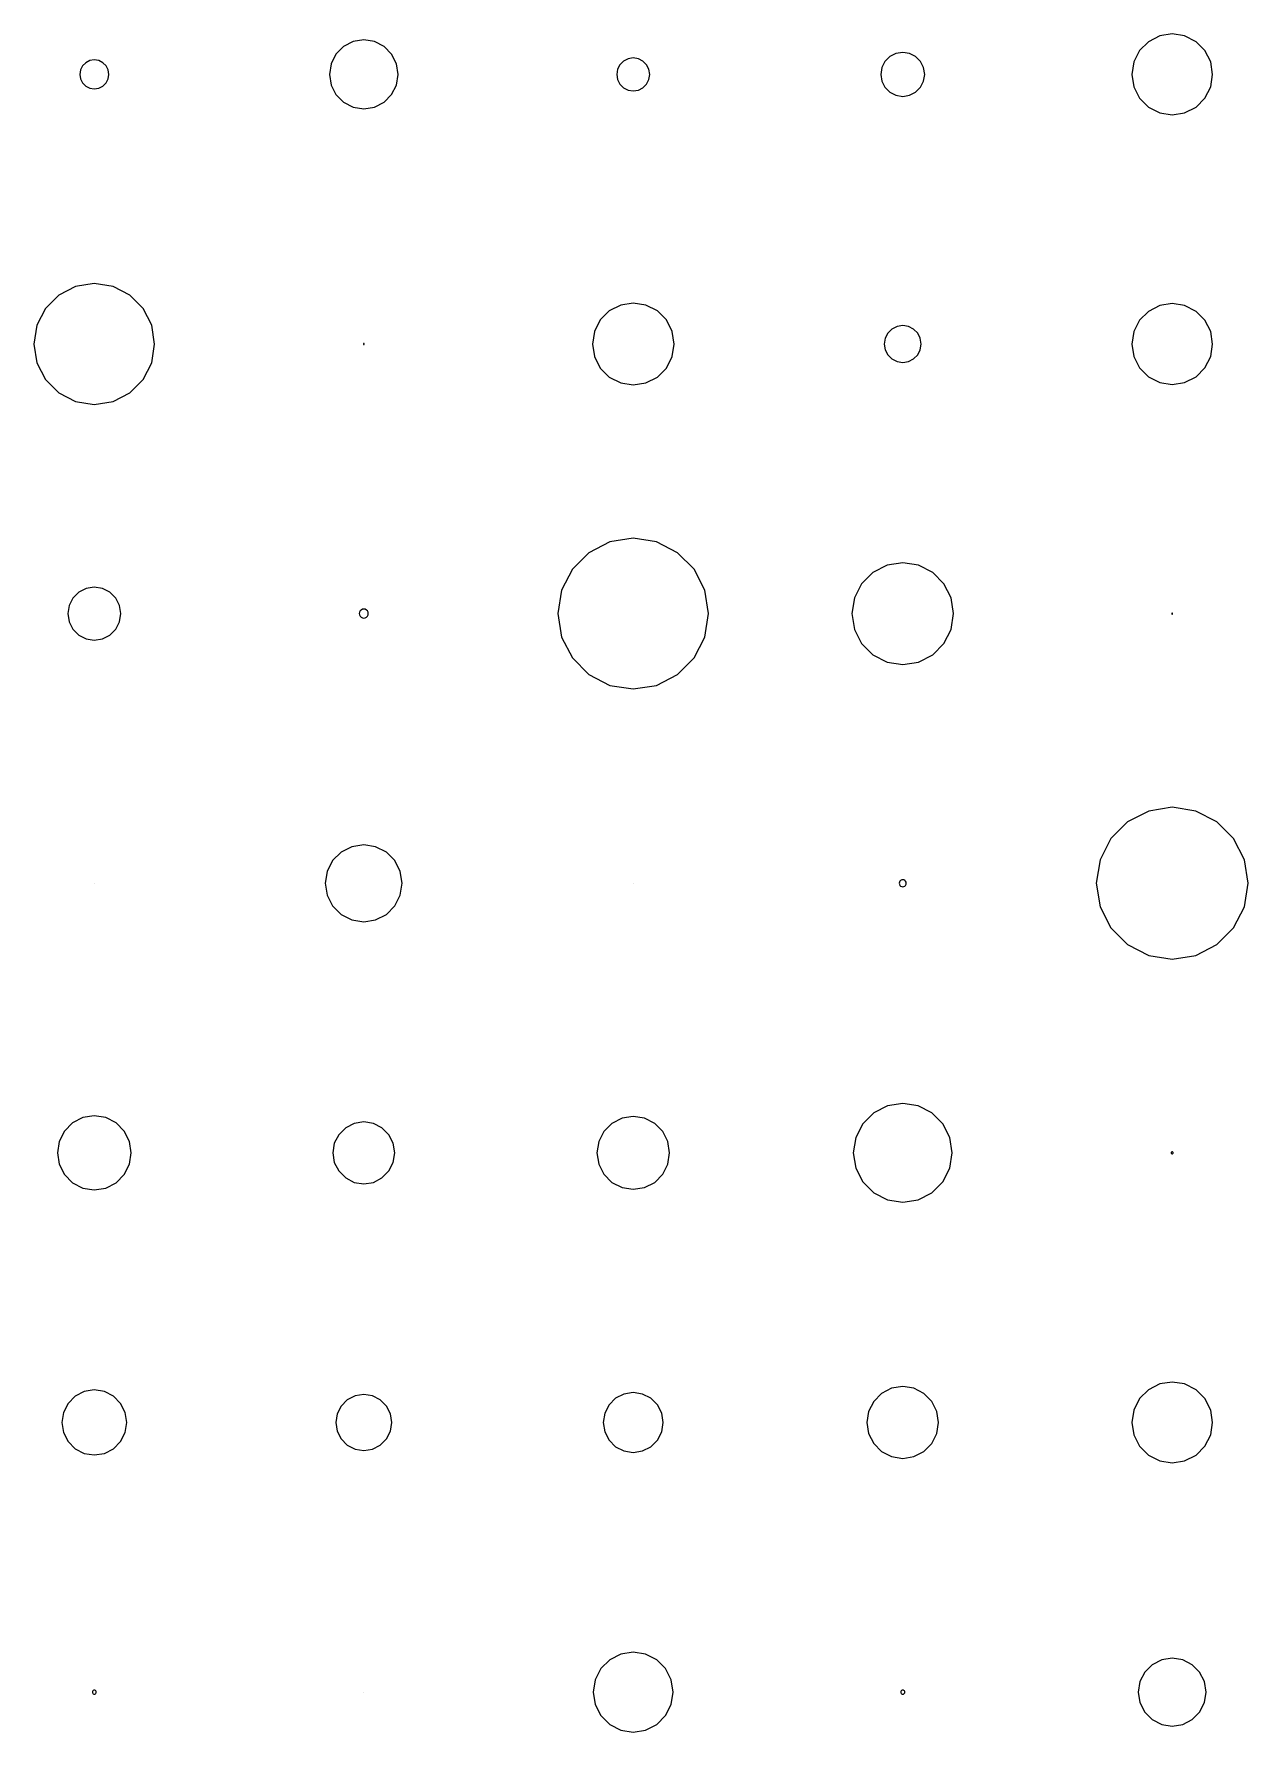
# Model space of a CAD drawing. Header units: metres. Extents: x -318 to 327, y -235 to 244.
# Drawn here: x 243 to 324.1, y -233.7 to -120.3 of the extents above; entities that cross this region are included whole.
import ezdxf

# ---------------------------------------------------------------- set-up
doc = ezdxf.new("R2010")
doc.units = ezdxf.units.M

msp = doc.modelspace()

# ---------------------------------------------------------------- linework, layer by layer
for p, q in [((263.65, -121.14, -415.69), (263.14, -121.65, -415.69)), ((264.29, -120.81, -415.69), (263.65, -121.14, -415.69)), ((265, -120.7, -415.69), (264.29, -120.81, -415.69)), ((265.71, -120.81, -415.69), (265, -120.7, -415.69)), ((266.35, -121.14, -415.69), (265.71, -120.81, -415.69)), ((266.86, -121.65, -415.69), (266.35, -121.14, -415.69)), ((317.41, -120.82, -415.69), (316.82, -121.41, -415.69)), ((318.17, -120.43, -415.69), (317.41, -120.82, -415.69)), ((319, -120.3, -415.69), (318.17, -120.43, -415.69)), ((319.83, -120.43, -415.69), (319, -120.3, -415.69)), ((320.59, -120.82, -415.69), (319.83, -120.43, -415.69)), ((321.18, -121.41, -415.69), (320.59, -120.82, -415.69)), ((246.22, -122.43, -415.69), (246.08, -122.7, -415.69)), ((246.43, -122.22, -415.69), (246.22, -122.43, -415.69)), ((246.7, -122.08, -415.69), (246.43, -122.22, -415.69)), ((247, -122.03, -415.69), (246.7, -122.08, -415.69)), ((247.3, -122.08, -415.69), (247, -122.03, -415.69)), ((247.57, -122.22, -415.69), (247.3, -122.08, -415.69)), ((247.78, -122.43, -415.69), (247.57, -122.22, -415.69)), ((247.92, -122.7, -415.69), (247.78, -122.43, -415.69)), ((262.81, -122.29, -415.69), (262.7, -123, -415.69)), ((263.14, -121.65, -415.69), (262.81, -122.29, -415.69)), ((267.19, -122.29, -415.69), (266.86, -121.65, -415.69)), ((267.3, -123, -415.69), (267.19, -122.29, -415.69)), ((282.11, -122.35, -415.69), (281.95, -122.66, -415.69)), ((282.35, -122.11, -415.69), (282.11, -122.35, -415.69)), ((282.66, -121.95, -415.69), (282.35, -122.11, -415.69)), ((283, -121.9, -415.69), (282.66, -121.95, -415.69)), ((283.34, -121.95, -415.69), (283, -121.9, -415.69)), ((283.65, -122.11, -415.69), (283.34, -121.95, -415.69)), ((283.89, -122.35, -415.69), (283.65, -122.11, -415.69)), ((284.05, -122.66, -415.69), (283.89, -122.35, -415.69)), ((299.81, -122.14, -415.69), (299.61, -122.55, -415.69)), ((300.14, -121.81, -415.69), (299.81, -122.14, -415.69)), ((300.55, -121.61, -415.69), (300.14, -121.81, -415.69)), ((301, -121.53, -415.69), (300.55, -121.61, -415.69)), ((301.45, -121.61, -415.69), (301, -121.53, -415.69)), ((301.86, -121.81, -415.69), (301.45, -121.61, -415.69)), ((302.19, -122.14, -415.69), (301.86, -121.81, -415.69)), ((302.39, -122.55, -415.69), (302.19, -122.14, -415.69)), ((316.43, -122.17, -415.69), (316.3, -123, -415.69)), ((316.82, -121.41, -415.69), (316.43, -122.17, -415.69)), ((321.57, -122.17, -415.69), (321.18, -121.41, -415.69)), ((321.7, -123, -415.69), (321.57, -122.17, -415.69)), ((246.08, -122.7, -415.69), (246.03, -123, -415.69)), ((246.03, -123, -415.69), (246.08, -123.3, -415.69)), ((246.08, -123.3, -415.69), (246.22, -123.57, -415.69)), ((246.22, -123.57, -415.69), (246.43, -123.78, -415.69)), ((247.57, -123.78, -415.69), (247.78, -123.57, -415.69)), ((247.78, -123.57, -415.69), (247.92, -123.3, -415.69)), ((247.97, -123, -415.69), (247.92, -122.7, -415.69)), ((247.92, -123.3, -415.69), (247.97, -123, -415.69)), ((262.7, -123, -415.69), (262.81, -123.71, -415.69)), ((267.19, -123.71, -415.69), (267.3, -123, -415.69)), ((281.95, -122.66, -415.69), (281.9, -123, -415.69)), ((281.9, -123, -415.69), (281.95, -123.34, -415.69)), ((281.95, -123.34, -415.69), (282.11, -123.65, -415.69)), ((283.89, -123.65, -415.69), (284.05, -123.34, -415.69)), ((284.1, -123, -415.69), (284.05, -122.66, -415.69)), ((284.05, -123.34, -415.69), (284.1, -123, -415.69)), ((299.61, -122.55, -415.69), (299.53, -123, -415.69)), ((299.53, -123, -415.69), (299.61, -123.45, -415.69)), ((299.61, -123.45, -415.69), (299.81, -123.86, -415.69)), ((302.19, -123.86, -415.69), (302.39, -123.45, -415.69)), ((302.47, -123, -415.69), (302.39, -122.55, -415.69)), ((302.39, -123.45, -415.69), (302.47, -123, -415.69)), ((316.3, -123, -415.69), (316.43, -123.83, -415.69)), ((321.57, -123.83, -415.69), (321.7, -123, -415.69)), ((246.43, -123.78, -415.69), (246.7, -123.92, -415.69)), ((246.7, -123.92, -415.69), (247, -123.97, -415.69)), ((247, -123.97, -415.69), (247.3, -123.92, -415.69)), ((247.3, -123.92, -415.69), (247.57, -123.78, -415.69)), ((262.81, -123.71, -415.69), (263.14, -124.35, -415.69)), ((263.14, -124.35, -415.69), (263.65, -124.86, -415.69)), ((266.35, -124.86, -415.69), (266.86, -124.35, -415.69)), ((266.86, -124.35, -415.69), (267.19, -123.71, -415.69)), ((282.11, -123.65, -415.69), (282.35, -123.89, -415.69)), ((282.35, -123.89, -415.69), (282.66, -124.05, -415.69)), ((282.66, -124.05, -415.69), (283, -124.1, -415.69)), ((283, -124.1, -415.69), (283.34, -124.05, -415.69)), ((283.34, -124.05, -415.69), (283.65, -123.89, -415.69)), ((283.65, -123.89, -415.69), (283.89, -123.65, -415.69)), ((299.81, -123.86, -415.69), (300.14, -124.19, -415.69)), ((300.14, -124.19, -415.69), (300.55, -124.39, -415.69)), ((300.55, -124.39, -415.69), (301, -124.47, -415.69)), ((301, -124.47, -415.69), (301.45, -124.39, -415.69)), ((301.45, -124.39, -415.69), (301.86, -124.19, -415.69)), ((301.86, -124.19, -415.69), (302.19, -123.86, -415.69)), ((316.43, -123.83, -415.69), (316.82, -124.59, -415.69)), ((316.82, -124.59, -415.69), (317.41, -125.18, -415.69)), ((320.59, -125.18, -415.69), (321.18, -124.59, -415.69)), ((321.18, -124.59, -415.69), (321.57, -123.83, -415.69)), ((263.65, -124.86, -415.69), (264.29, -125.19, -415.69)), ((264.29, -125.19, -415.69), (265, -125.3, -415.69)), ((265, -125.3, -415.69), (265.71, -125.19, -415.69)), ((265.71, -125.19, -415.69), (266.35, -124.86, -415.69)), ((317.41, -125.18, -415.69), (318.17, -125.57, -415.69)), ((318.17, -125.57, -415.69), (319, -125.7, -415.69)), ((319, -125.7, -415.69), (319.83, -125.57, -415.69)), ((319.83, -125.57, -415.69), (320.59, -125.18, -415.69)), ((245.75, -137.16, -415.69), (244.63, -137.74, -415.69)), ((247, -136.97, -415.69), (245.75, -137.16, -415.69)), ((248.25, -137.16, -415.69), (247, -136.97, -415.69)), ((249.37, -137.74, -415.69), (248.25, -137.16, -415.69)), ((244.63, -137.74, -415.69), (243.74, -138.63, -415.69)), ((250.26, -138.63, -415.69), (249.37, -137.74, -415.69)), ((283, -138.27, -415.69), (282.16, -138.4, -415.69)), ((283.84, -138.4, -415.69), (283, -138.27, -415.69)), ((319, -138.3, -415.69), (318.17, -138.43, -415.69)), ((319.83, -138.43, -415.69), (319, -138.3, -415.69)), ((243.74, -138.63, -415.69), (243.16, -139.75, -415.69)), ((250.84, -139.75, -415.69), (250.26, -138.63, -415.69)), ((280.79, -139.39, -415.69), (280.4, -140.16, -415.69)), ((281.39, -138.79, -415.69), (280.79, -139.39, -415.69)), ((282.16, -138.4, -415.69), (281.39, -138.79, -415.69)), ((284.61, -138.79, -415.69), (283.84, -138.4, -415.69)), ((285.21, -139.39, -415.69), (284.61, -138.79, -415.69)), ((285.6, -140.16, -415.69), (285.21, -139.39, -415.69)), ((316.82, -139.41, -415.69), (316.43, -140.17, -415.69)), ((317.41, -138.82, -415.69), (316.82, -139.41, -415.69)), ((318.17, -138.43, -415.69), (317.41, -138.82, -415.69)), ((320.59, -138.82, -415.69), (319.83, -138.43, -415.69)), ((321.18, -139.41, -415.69), (320.59, -138.82, -415.69)), ((321.57, -140.17, -415.69), (321.18, -139.41, -415.69)), ((243.16, -139.75, -415.69), (242.97, -141, -415.69)), ((251.03, -141, -415.69), (250.84, -139.75, -415.69)), ((280.4, -140.16, -415.69), (280.27, -141, -415.69)), ((285.73, -141, -415.69), (285.6, -140.16, -415.69)), ((300, -140.28, -415.69), (299.83, -140.62, -415.69)), ((300.28, -140, -415.69), (300, -140.28, -415.69)), ((300.62, -139.83, -415.69), (300.28, -140, -415.69)), ((301, -139.77, -415.69), (300.62, -139.83, -415.69)), ((301.38, -139.83, -415.69), (301, -139.77, -415.69)), ((301.72, -140, -415.69), (301.38, -139.83, -415.69)), ((302, -140.28, -415.69), (301.72, -140, -415.69)), ((302.17, -140.62, -415.69), (302, -140.28, -415.69)), ((316.43, -140.17, -415.69), (316.3, -141, -415.69)), ((321.7, -141, -415.69), (321.57, -140.17, -415.69)), ((242.97, -141, -415.69), (243.16, -142.25, -415.69)), ((250.84, -142.25, -415.69), (251.03, -141, -415.69)), ((264.98, -140.97, -415.69), (264.97, -140.98, -415.69)), ((264.97, -140.98, -415.69), (264.97, -140.99, -415.69)), ((264.97, -140.99, -415.69), (264.97, -141, -415.69)), ((264.97, -141, -415.69), (264.97, -141.01, -415.69)), ((264.97, -141.01, -415.69), (264.97, -141.02, -415.69)), ((264.97, -141.02, -415.69), (264.98, -141.03, -415.69)), ((264.99, -140.97, -415.69), (264.98, -140.97, -415.69)), ((264.98, -141.03, -415.69), (264.99, -141.03, -415.69)), ((265, -140.97, -415.69), (264.99, -140.97, -415.69)), ((264.99, -141.03, -415.69), (265, -141.03, -415.69)), ((265.01, -140.97, -415.69), (265, -140.97, -415.69)), ((265, -141.03, -415.69), (265.01, -141.03, -415.69)), ((265.02, -140.97, -415.69), (265.01, -140.97, -415.69)), ((265.01, -141.03, -415.69), (265.02, -141.03, -415.69)), ((265.03, -140.98, -415.69), (265.02, -140.97, -415.69)), ((265.02, -141.03, -415.69), (265.03, -141.02, -415.69)), ((265.03, -140.99, -415.69), (265.03, -140.98, -415.69)), ((265.03, -141, -415.69), (265.03, -140.99, -415.69)), ((265.03, -141.01, -415.69), (265.03, -141, -415.69)), ((265.03, -141.02, -415.69), (265.03, -141.01, -415.69)), ((280.27, -141, -415.69), (280.4, -141.84, -415.69)), ((285.6, -141.84, -415.69), (285.73, -141, -415.69)), ((299.83, -140.62, -415.69), (299.77, -141, -415.69)), ((299.77, -141, -415.69), (299.83, -141.38, -415.69)), ((299.83, -141.38, -415.69), (300, -141.72, -415.69)), ((302, -141.72, -415.69), (302.17, -141.38, -415.69)), ((302.23, -141, -415.69), (302.17, -140.62, -415.69)), ((302.17, -141.38, -415.69), (302.23, -141, -415.69)), ((316.3, -141, -415.69), (316.43, -141.83, -415.69)), ((321.57, -141.83, -415.69), (321.7, -141, -415.69)), ((243.16, -142.25, -415.69), (243.74, -143.37, -415.69)), ((250.26, -143.37, -415.69), (250.84, -142.25, -415.69)), ((280.4, -141.84, -415.69), (280.79, -142.61, -415.69)), ((280.79, -142.61, -415.69), (281.39, -143.21, -415.69)), ((284.61, -143.21, -415.69), (285.21, -142.61, -415.69)), ((285.21, -142.61, -415.69), (285.6, -141.84, -415.69)), ((300, -141.72, -415.69), (300.28, -142, -415.69)), ((300.28, -142, -415.69), (300.62, -142.17, -415.69)), ((300.62, -142.17, -415.69), (301, -142.23, -415.69)), ((301, -142.23, -415.69), (301.38, -142.17, -415.69)), ((301.38, -142.17, -415.69), (301.72, -142, -415.69)), ((301.72, -142, -415.69), (302, -141.72, -415.69)), ((316.43, -141.83, -415.69), (316.82, -142.59, -415.69)), ((316.82, -142.59, -415.69), (317.41, -143.18, -415.69)), ((320.59, -143.18, -415.69), (321.18, -142.59, -415.69)), ((321.18, -142.59, -415.69), (321.57, -141.83, -415.69)), ((243.74, -143.37, -415.69), (244.63, -144.26, -415.69)), ((249.37, -144.26, -415.69), (250.26, -143.37, -415.69)), ((281.39, -143.21, -415.69), (282.16, -143.6, -415.69)), ((282.16, -143.6, -415.69), (283, -143.73, -415.69)), ((283, -143.73, -415.69), (283.84, -143.6, -415.69)), ((283.84, -143.6, -415.69), (284.61, -143.21, -415.69)), ((317.41, -143.18, -415.69), (318.17, -143.57, -415.69)), ((318.17, -143.57, -415.69), (319, -143.7, -415.69)), ((319, -143.7, -415.69), (319.83, -143.57, -415.69)), ((319.83, -143.57, -415.69), (320.59, -143.18, -415.69)), ((244.63, -144.26, -415.69), (245.75, -144.84, -415.69)), ((245.75, -144.84, -415.69), (247, -145.03, -415.69)), ((247, -145.03, -415.69), (248.25, -144.84, -415.69)), ((248.25, -144.84, -415.69), (249.37, -144.26, -415.69)), ((283, -153.97, -415.69), (281.44, -154.21, -415.69)), ((284.56, -154.21, -415.69), (283, -153.97, -415.69)), ((280.04, -154.93, -415.69), (278.93, -156.04, -415.69)), ((281.44, -154.21, -415.69), (280.04, -154.93, -415.69)), ((285.96, -154.93, -415.69), (284.56, -154.21, -415.69)), ((287.07, -156.04, -415.69), (285.96, -154.93, -415.69)), ((278.93, -156.04, -415.69), (278.21, -157.44, -415.69)), ((287.79, -157.44, -415.69), (287.07, -156.04, -415.69)), ((299, -156.25, -415.69), (298.25, -157, -415.69)), ((299.95, -155.77, -415.69), (299, -156.25, -415.69)), ((301, -155.6, -415.69), (299.95, -155.77, -415.69)), ((302.05, -155.77, -415.69), (301, -155.6, -415.69)), ((303, -156.25, -415.69), (302.05, -155.77, -415.69)), ((303.75, -157, -415.69), (303, -156.25, -415.69)), ((245.96, -157.57, -415.69), (245.57, -157.96, -415.69)), ((246.45, -157.32, -415.69), (245.96, -157.57, -415.69)), ((247, -157.23, -415.69), (246.45, -157.32, -415.69)), ((247.55, -157.32, -415.69), (247, -157.23, -415.69)), ((248.04, -157.57, -415.69), (247.55, -157.32, -415.69)), ((248.43, -157.96, -415.69), (248.04, -157.57, -415.69)), ((278.21, -157.44, -415.69), (277.97, -159, -415.69)), ((288.03, -159, -415.69), (287.79, -157.44, -415.69)), ((298.25, -157, -415.69), (297.77, -157.95, -415.69)), ((304.23, -157.95, -415.69), (303.75, -157, -415.69)), ((245.32, -158.45, -415.69), (245.23, -159, -415.69)), ((245.57, -157.96, -415.69), (245.32, -158.45, -415.69)), ((248.68, -158.45, -415.69), (248.43, -157.96, -415.69)), ((248.77, -159, -415.69), (248.68, -158.45, -415.69)), ((265, -158.7, -415.69), (264.91, -158.71, -415.69)), ((265.09, -158.71, -415.69), (265, -158.7, -415.69)), ((297.77, -157.95, -415.69), (297.6, -159, -415.69)), ((304.4, -159, -415.69), (304.23, -157.95, -415.69)), ((245.23, -159, -415.69), (245.32, -159.55, -415.69)), ((245.32, -159.55, -415.69), (245.57, -160.04, -415.69)), ((248.43, -160.04, -415.69), (248.68, -159.55, -415.69)), ((248.68, -159.55, -415.69), (248.77, -159, -415.69)), ((264.71, -158.91, -415.69), (264.7, -159, -415.69)), ((264.7, -159, -415.69), (264.71, -159.09, -415.69)), ((264.76, -158.82, -415.69), (264.71, -158.91, -415.69)), ((264.71, -159.09, -415.69), (264.76, -159.18, -415.69)), ((264.82, -158.76, -415.69), (264.76, -158.82, -415.69)), ((264.76, -159.18, -415.69), (264.82, -159.24, -415.69)), ((264.91, -158.71, -415.69), (264.82, -158.76, -415.69)), ((264.82, -159.24, -415.69), (264.91, -159.29, -415.69)), ((264.91, -159.29, -415.69), (265, -159.3, -415.69)), ((265, -159.3, -415.69), (265.09, -159.29, -415.69)), ((265.18, -158.76, -415.69), (265.09, -158.71, -415.69)), ((265.09, -159.29, -415.69), (265.18, -159.24, -415.69)), ((265.24, -158.82, -415.69), (265.18, -158.76, -415.69)), ((265.18, -159.24, -415.69), (265.24, -159.18, -415.69)), ((265.29, -158.91, -415.69), (265.24, -158.82, -415.69)), ((265.24, -159.18, -415.69), (265.29, -159.09, -415.69)), ((265.3, -159, -415.69), (265.29, -158.91, -415.69)), ((265.29, -159.09, -415.69), (265.3, -159, -415.69)), ((277.97, -159, -415.69), (278.21, -160.56, -415.69)), ((287.79, -160.56, -415.69), (288.03, -159, -415.69)), ((297.6, -159, -415.69), (297.77, -160.05, -415.69)), ((304.23, -160.05, -415.69), (304.4, -159, -415.69)), ((318.98, -158.97, -415.69), (318.97, -158.98, -415.69)), ((318.97, -158.98, -415.69), (318.97, -158.99, -415.69)), ((318.97, -158.99, -415.69), (318.97, -159, -415.69)), ((318.97, -159, -415.69), (318.97, -159.01, -415.69)), ((318.97, -159.01, -415.69), (318.97, -159.02, -415.69)), ((318.97, -159.02, -415.69), (318.98, -159.03, -415.69)), ((318.99, -158.97, -415.69), (318.98, -158.97, -415.69)), ((318.98, -159.03, -415.69), (318.99, -159.03, -415.69)), ((319, -158.97, -415.69), (318.99, -158.97, -415.69)), ((318.99, -159.03, -415.69), (319, -159.03, -415.69)), ((319.01, -158.97, -415.69), (319, -158.97, -415.69)), ((319, -159.03, -415.69), (319.01, -159.03, -415.69)), ((319.02, -158.97, -415.69), (319.01, -158.97, -415.69)), ((319.01, -159.03, -415.69), (319.02, -159.03, -415.69)), ((319.03, -158.98, -415.69), (319.02, -158.97, -415.69)), ((319.02, -159.03, -415.69), (319.03, -159.02, -415.69)), ((319.03, -158.99, -415.69), (319.03, -158.98, -415.69)), ((319.03, -159, -415.69), (319.03, -158.99, -415.69)), ((319.03, -159.01, -415.69), (319.03, -159, -415.69)), ((319.03, -159.02, -415.69), (319.03, -159.01, -415.69)), ((245.57, -160.04, -415.69), (245.96, -160.43, -415.69)), ((245.96, -160.43, -415.69), (246.45, -160.68, -415.69)), ((246.45, -160.68, -415.69), (247, -160.77, -415.69)), ((247, -160.77, -415.69), (247.55, -160.68, -415.69)), ((247.55, -160.68, -415.69), (248.04, -160.43, -415.69)), ((248.04, -160.43, -415.69), (248.43, -160.04, -415.69)), ((278.21, -160.56, -415.69), (278.93, -161.96, -415.69)), ((287.07, -161.96, -415.69), (287.79, -160.56, -415.69)), ((297.77, -160.05, -415.69), (298.25, -161, -415.69)), ((303.75, -161, -415.69), (304.23, -160.05, -415.69)), ((278.93, -161.96, -415.69), (280.04, -163.07, -415.69)), ((285.96, -163.07, -415.69), (287.07, -161.96, -415.69)), ((298.25, -161, -415.69), (299, -161.75, -415.69)), ((299, -161.75, -415.69), (299.95, -162.23, -415.69)), ((302.05, -162.23, -415.69), (303, -161.75, -415.69)), ((303, -161.75, -415.69), (303.75, -161, -415.69)), ((280.04, -163.07, -415.69), (281.44, -163.79, -415.69)), ((284.56, -163.79, -415.69), (285.96, -163.07, -415.69)), ((299.95, -162.23, -415.69), (301, -162.4, -415.69)), ((301, -162.4, -415.69), (302.05, -162.23, -415.69)), ((281.44, -163.79, -415.69), (283, -164.03, -415.69)), ((283, -164.03, -415.69), (284.56, -163.79, -415.69)), ((317.43, -172.18, -415.69), (316.02, -172.9, -415.69)), ((319, -171.93, -415.69), (317.43, -172.18, -415.69)), ((320.57, -172.18, -415.69), (319, -171.93, -415.69)), ((321.98, -172.9, -415.69), (320.57, -172.18, -415.69)), ((316.02, -172.9, -415.69), (314.9, -174.02, -415.69)), ((323.1, -174.02, -415.69), (321.98, -172.9, -415.69)), ((264.21, -174.56, -415.69), (263.49, -174.92, -415.69)), ((265, -174.43, -415.69), (264.21, -174.56, -415.69)), ((265.79, -174.56, -415.69), (265, -174.43, -415.69)), ((266.51, -174.92, -415.69), (265.79, -174.56, -415.69)), ((314.9, -174.02, -415.69), (314.18, -175.43, -415.69)), ((323.82, -175.43, -415.69), (323.1, -174.02, -415.69)), ((262.92, -175.49, -415.69), (262.56, -176.21, -415.69)), ((263.49, -174.92, -415.69), (262.92, -175.49, -415.69)), ((267.08, -175.49, -415.69), (266.51, -174.92, -415.69)), ((267.44, -176.21, -415.69), (267.08, -175.49, -415.69)), ((314.18, -175.43, -415.69), (313.93, -177, -415.69)), ((324.07, -177, -415.69), (323.82, -175.43, -415.69)), ((262.56, -176.21, -415.69), (262.43, -177, -415.69)), ((267.57, -177, -415.69), (267.44, -176.21, -415.69)), ((300.86, -176.81, -415.69), (300.81, -176.86, -415.69)), ((300.93, -176.78, -415.69), (300.86, -176.81, -415.69)), ((301, -176.77, -415.69), (300.93, -176.78, -415.69)), ((301.07, -176.78, -415.69), (301, -176.77, -415.69)), ((301.14, -176.81, -415.69), (301.07, -176.78, -415.69)), ((301.19, -176.86, -415.69), (301.14, -176.81, -415.69)), ((247, -177, -415.69), (247, -177, -415.69)), ((247, -177, -415.69), (247, -177, -415.69)), ((247, -177, -415.69), (247, -177, -415.69)), ((247, -177, -415.69), (247, -177, -415.69)), ((247, -177, -415.69), (247, -177, -415.69)), ((247, -177, -415.69), (247, -177, -415.69)), ((247, -177, -415.69), (247, -177, -415.69)), ((247, -177, -415.69), (247, -177, -415.69)), ((247, -177, -415.69), (247, -177, -415.69)), ((247, -177, -415.69), (247, -177, -415.69)), ((247, -177, -415.69), (247, -177, -415.69)), ((247, -177, -415.69), (247, -177, -415.69)), ((247, -177, -415.69), (247, -177, -415.69)), ((247, -177, -415.69), (247, -177, -415.69)), ((247, -177, -415.69), (247, -177, -415.69)), ((247, -177, -415.69), (247, -177, -415.69)), ((247, -177, -415.69), (247, -177, -415.69)), ((247, -177, -415.69), (247, -177, -415.69)), ((247, -177, -415.69), (247, -177, -415.69)), ((247, -177, -415.69), (247, -177, -415.69)), ((262.43, -177, -415.69), (262.56, -177.79, -415.69)), ((262.56, -177.79, -415.69), (262.92, -178.51, -415.69)), ((267.08, -178.51, -415.69), (267.44, -177.79, -415.69)), ((267.44, -177.79, -415.69), (267.57, -177, -415.69)), ((283, -177, -415.69), (283, -177, -415.69)), ((283, -177, -415.69), (283, -177, -415.69)), ((283, -177, -415.69), (283, -177, -415.69)), ((283, -177, -415.69), (283, -177, -415.69)), ((283, -177, -415.69), (283, -177, -415.69)), ((283, -177, -415.69), (283, -177, -415.69)), ((283, -177, -415.69), (283, -177, -415.69)), ((283, -177, -415.69), (283, -177, -415.69)), ((283, -177, -415.69), (283, -177, -415.69)), ((283, -177, -415.69), (283, -177, -415.69)), ((283, -177, -415.69), (283, -177, -415.69)), ((283, -177, -415.69), (283, -177, -415.69)), ((283, -177, -415.69), (283, -177, -415.69)), ((283, -177, -415.69), (283, -177, -415.69)), ((283, -177, -415.69), (283, -177, -415.69)), ((283, -177, -415.69), (283, -177, -415.69)), ((283, -177, -415.69), (283, -177, -415.69)), ((283, -177, -415.69), (283, -177, -415.69)), ((283, -177, -415.69), (283, -177, -415.69)), ((283, -177, -415.69), (283, -177, -415.69)), ((300.78, -176.93, -415.69), (300.77, -177, -415.69)), ((300.77, -177, -415.69), (300.78, -177.07, -415.69)), ((300.81, -176.86, -415.69), (300.78, -176.93, -415.69)), ((300.78, -177.07, -415.69), (300.81, -177.14, -415.69)), ((300.81, -177.14, -415.69), (300.86, -177.19, -415.69)), ((300.86, -177.19, -415.69), (300.93, -177.22, -415.69)), ((300.93, -177.22, -415.69), (301, -177.23, -415.69)), ((301, -177.23, -415.69), (301.07, -177.22, -415.69)), ((301.07, -177.22, -415.69), (301.14, -177.19, -415.69)), ((301.14, -177.19, -415.69), (301.19, -177.14, -415.69)), ((301.22, -176.93, -415.69), (301.19, -176.86, -415.69)), ((301.19, -177.14, -415.69), (301.22, -177.07, -415.69)), ((301.23, -177, -415.69), (301.22, -176.93, -415.69)), ((301.22, -177.07, -415.69), (301.23, -177, -415.69)), ((313.93, -177, -415.69), (314.18, -178.57, -415.69)), ((323.82, -178.57, -415.69), (324.07, -177, -415.69)), ((262.92, -178.51, -415.69), (263.49, -179.08, -415.69)), ((263.49, -179.08, -415.69), (264.21, -179.44, -415.69)), ((265.79, -179.44, -415.69), (266.51, -179.08, -415.69)), ((266.51, -179.08, -415.69), (267.08, -178.51, -415.69)), ((314.18, -178.57, -415.69), (314.9, -179.98, -415.69)), ((323.1, -179.98, -415.69), (323.82, -178.57, -415.69)), ((264.21, -179.44, -415.69), (265, -179.57, -415.69)), ((265, -179.57, -415.69), (265.79, -179.44, -415.69)), ((314.9, -179.98, -415.69), (316.02, -181.1, -415.69)), ((321.98, -181.1, -415.69), (323.1, -179.98, -415.69)), ((316.02, -181.1, -415.69), (317.43, -181.82, -415.69)), ((320.57, -181.82, -415.69), (321.98, -181.1, -415.69)), ((317.43, -181.82, -415.69), (319, -182.07, -415.69)), ((319, -182.07, -415.69), (320.57, -181.82, -415.69)), ((246.24, -192.65, -415.69), (245.55, -193, -415.69)), ((247, -192.53, -415.69), (246.24, -192.65, -415.69)), ((247.76, -192.65, -415.69), (247, -192.53, -415.69)), ((248.45, -193, -415.69), (247.76, -192.65, -415.69)), ((282.25, -192.69, -415.69), (281.57, -193.03, -415.69)), ((283, -192.57, -415.69), (282.25, -192.69, -415.69)), ((283.75, -192.69, -415.69), (283, -192.57, -415.69)), ((284.43, -193.03, -415.69), (283.75, -192.69, -415.69)), ((299.06, -192.33, -415.69), (298.33, -193.06, -415.69)), ((299.98, -191.86, -415.69), (299.06, -192.33, -415.69)), ((301, -191.7, -415.69), (299.98, -191.86, -415.69)), ((302.02, -191.86, -415.69), (301, -191.7, -415.69)), ((302.94, -192.33, -415.69), (302.02, -191.86, -415.69)), ((303.67, -193.06, -415.69), (302.94, -192.33, -415.69)), ((245, -193.55, -415.69), (244.65, -194.24, -415.69)), ((245.55, -193, -415.69), (245, -193.55, -415.69)), ((249, -193.55, -415.69), (248.45, -193, -415.69)), ((249.35, -194.24, -415.69), (249, -193.55, -415.69)), ((263.33, -193.79, -415.69), (263.03, -194.36, -415.69)), ((263.79, -193.33, -415.69), (263.33, -193.79, -415.69)), ((264.36, -193.03, -415.69), (263.79, -193.33, -415.69)), ((265, -192.93, -415.69), (264.36, -193.03, -415.69)), ((265.64, -193.03, -415.69), (265, -192.93, -415.69)), ((266.21, -193.33, -415.69), (265.64, -193.03, -415.69)), ((266.67, -193.79, -415.69), (266.21, -193.33, -415.69)), ((266.97, -194.36, -415.69), (266.67, -193.79, -415.69)), ((281.03, -193.57, -415.69), (280.69, -194.25, -415.69)), ((281.57, -193.03, -415.69), (281.03, -193.57, -415.69)), ((284.97, -193.57, -415.69), (284.43, -193.03, -415.69)), ((285.31, -194.25, -415.69), (284.97, -193.57, -415.69)), ((298.33, -193.06, -415.69), (297.86, -193.98, -415.69)), ((304.14, -193.98, -415.69), (303.67, -193.06, -415.69)), ((244.65, -194.24, -415.69), (244.53, -195, -415.69)), ((249.47, -195, -415.69), (249.35, -194.24, -415.69)), ((263.03, -194.36, -415.69), (262.93, -195, -415.69)), ((267.07, -195, -415.69), (266.97, -194.36, -415.69)), ((280.69, -194.25, -415.69), (280.57, -195, -415.69)), ((285.43, -195, -415.69), (285.31, -194.25, -415.69)), ((297.86, -193.98, -415.69), (297.7, -195, -415.69)), ((304.3, -195, -415.69), (304.14, -193.98, -415.69)), ((318.94, -194.98, -415.69), (318.93, -195, -415.69)), ((318.95, -194.96, -415.69), (318.94, -194.98, -415.69)), ((318.96, -194.95, -415.69), (318.95, -194.96, -415.69)), ((318.98, -194.94, -415.69), (318.96, -194.95, -415.69)), ((319, -194.93, -415.69), (318.98, -194.94, -415.69)), ((319.02, -194.94, -415.69), (319, -194.93, -415.69)), ((319.04, -194.95, -415.69), (319.02, -194.94, -415.69)), ((319.05, -194.96, -415.69), (319.04, -194.95, -415.69)), ((319.06, -194.98, -415.69), (319.05, -194.96, -415.69)), ((319.07, -195, -415.69), (319.06, -194.98, -415.69)), ((244.53, -195, -415.69), (244.65, -195.76, -415.69)), ((244.65, -195.76, -415.69), (245, -196.45, -415.69)), ((249, -196.45, -415.69), (249.35, -195.76, -415.69)), ((249.35, -195.76, -415.69), (249.47, -195, -415.69)), ((262.93, -195, -415.69), (263.03, -195.64, -415.69)), ((263.03, -195.64, -415.69), (263.33, -196.21, -415.69)), ((266.67, -196.21, -415.69), (266.97, -195.64, -415.69)), ((266.97, -195.64, -415.69), (267.07, -195, -415.69)), ((280.57, -195, -415.69), (280.69, -195.75, -415.69)), ((280.69, -195.75, -415.69), (281.03, -196.43, -415.69)), ((284.97, -196.43, -415.69), (285.31, -195.75, -415.69)), ((285.31, -195.75, -415.69), (285.43, -195, -415.69)), ((297.7, -195, -415.69), (297.86, -196.02, -415.69)), ((297.86, -196.02, -415.69), (298.33, -196.94, -415.69)), ((303.67, -196.94, -415.69), (304.14, -196.02, -415.69)), ((304.14, -196.02, -415.69), (304.3, -195, -415.69)), ((318.93, -195, -415.69), (318.94, -195.02, -415.69)), ((318.94, -195.02, -415.69), (318.95, -195.04, -415.69)), ((318.95, -195.04, -415.69), (318.96, -195.05, -415.69)), ((318.96, -195.05, -415.69), (318.98, -195.06, -415.69)), ((318.98, -195.06, -415.69), (319, -195.07, -415.69)), ((319, -195.07, -415.69), (319.02, -195.06, -415.69)), ((319.02, -195.06, -415.69), (319.04, -195.05, -415.69)), ((319.04, -195.05, -415.69), (319.05, -195.04, -415.69)), ((319.05, -195.04, -415.69), (319.06, -195.02, -415.69)), ((319.06, -195.02, -415.69), (319.07, -195, -415.69)), ((245, -196.45, -415.69), (245.55, -197, -415.69)), ((245.55, -197, -415.69), (246.24, -197.35, -415.69)), ((247.76, -197.35, -415.69), (248.45, -197, -415.69)), ((248.45, -197, -415.69), (249, -196.45, -415.69)), ((263.33, -196.21, -415.69), (263.79, -196.67, -415.69)), ((263.79, -196.67, -415.69), (264.36, -196.97, -415.69)), ((264.36, -196.97, -415.69), (265, -197.07, -415.69)), ((265, -197.07, -415.69), (265.64, -196.97, -415.69)), ((265.64, -196.97, -415.69), (266.21, -196.67, -415.69)), ((266.21, -196.67, -415.69), (266.67, -196.21, -415.69)), ((281.03, -196.43, -415.69), (281.57, -196.97, -415.69)), ((281.57, -196.97, -415.69), (282.25, -197.31, -415.69)), ((283.75, -197.31, -415.69), (284.43, -196.97, -415.69)), ((284.43, -196.97, -415.69), (284.97, -196.43, -415.69)), ((298.33, -196.94, -415.69), (299.06, -197.67, -415.69)), ((302.94, -197.67, -415.69), (303.67, -196.94, -415.69)), ((246.24, -197.35, -415.69), (247, -197.47, -415.69)), ((247, -197.47, -415.69), (247.76, -197.35, -415.69)), ((282.25, -197.31, -415.69), (283, -197.43, -415.69)), ((283, -197.43, -415.69), (283.75, -197.31, -415.69)), ((299.06, -197.67, -415.69), (299.98, -198.14, -415.69)), ((299.98, -198.14, -415.69), (301, -198.3, -415.69)), ((301, -198.3, -415.69), (302.02, -198.14, -415.69)), ((302.02, -198.14, -415.69), (302.94, -197.67, -415.69)), ((247, -210.83, -415.69), (246.33, -210.94, -415.69)), ((247.67, -210.94, -415.69), (247, -210.83, -415.69)), ((300.26, -210.72, -415.69), (299.59, -211.06, -415.69)), ((301, -210.6, -415.69), (300.26, -210.72, -415.69)), ((301.74, -210.72, -415.69), (301, -210.6, -415.69)), ((302.41, -211.06, -415.69), (301.74, -210.72, -415.69)), ((317.41, -210.82, -415.69), (316.82, -211.41, -415.69)), ((318.17, -210.43, -415.69), (317.41, -210.82, -415.69)), ((319, -210.3, -415.69), (318.17, -210.43, -415.69)), ((319.83, -210.43, -415.69), (319, -210.3, -415.69)), ((320.59, -210.82, -415.69), (319.83, -210.43, -415.69)), ((321.18, -211.41, -415.69), (320.59, -210.82, -415.69)), ((245.25, -211.73, -415.69), (244.94, -212.33, -415.69)), ((245.73, -211.25, -415.69), (245.25, -211.73, -415.69)), ((246.33, -210.94, -415.69), (245.73, -211.25, -415.69)), ((248.27, -211.25, -415.69), (247.67, -210.94, -415.69)), ((248.75, -211.73, -415.69), (248.27, -211.25, -415.69)), ((249.06, -212.33, -415.69), (248.75, -211.73, -415.69)), ((263.49, -211.9, -415.69), (263.22, -212.42, -415.69)), ((263.9, -211.49, -415.69), (263.49, -211.9, -415.69)), ((264.42, -211.22, -415.69), (263.9, -211.49, -415.69)), ((265, -211.13, -415.69), (264.42, -211.22, -415.69)), ((265.58, -211.22, -415.69), (265, -211.13, -415.69)), ((266.1, -211.49, -415.69), (265.58, -211.22, -415.69)), ((266.51, -211.9, -415.69), (266.1, -211.49, -415.69)), ((266.78, -212.42, -415.69), (266.51, -211.9, -415.69)), ((281.38, -211.82, -415.69), (281.1, -212.38, -415.69)), ((281.82, -211.38, -415.69), (281.38, -211.82, -415.69)), ((282.38, -211.1, -415.69), (281.82, -211.38, -415.69)), ((283, -211, -415.69), (282.38, -211.1, -415.69)), ((283.62, -211.1, -415.69), (283, -211, -415.69)), ((284.18, -211.38, -415.69), (283.62, -211.1, -415.69)), ((284.62, -211.82, -415.69), (284.18, -211.38, -415.69)), ((284.9, -212.38, -415.69), (284.62, -211.82, -415.69)), ((299.06, -211.59, -415.69), (298.72, -212.26, -415.69)), ((299.59, -211.06, -415.69), (299.06, -211.59, -415.69)), ((302.94, -211.59, -415.69), (302.41, -211.06, -415.69)), ((303.28, -212.26, -415.69), (302.94, -211.59, -415.69)), ((316.82, -211.41, -415.69), (316.43, -212.17, -415.69)), ((321.57, -212.17, -415.69), (321.18, -211.41, -415.69)), ((244.94, -212.33, -415.69), (244.83, -213, -415.69)), ((244.83, -213, -415.69), (244.94, -213.67, -415.69)), ((249.17, -213, -415.69), (249.06, -212.33, -415.69)), ((249.06, -213.67, -415.69), (249.17, -213, -415.69)), ((263.22, -212.42, -415.69), (263.13, -213, -415.69)), ((263.13, -213, -415.69), (263.22, -213.58, -415.69)), ((266.87, -213, -415.69), (266.78, -212.42, -415.69)), ((266.78, -213.58, -415.69), (266.87, -213, -415.69)), ((281.1, -212.38, -415.69), (281, -213, -415.69)), ((281, -213, -415.69), (281.1, -213.62, -415.69)), ((285, -213, -415.69), (284.9, -212.38, -415.69)), ((284.9, -213.62, -415.69), (285, -213, -415.69)), ((298.72, -212.26, -415.69), (298.6, -213, -415.69)), ((298.6, -213, -415.69), (298.72, -213.74, -415.69)), ((303.4, -213, -415.69), (303.28, -212.26, -415.69)), ((303.28, -213.74, -415.69), (303.4, -213, -415.69)), ((316.43, -212.17, -415.69), (316.3, -213, -415.69)), ((316.3, -213, -415.69), (316.43, -213.83, -415.69)), ((321.7, -213, -415.69), (321.57, -212.17, -415.69)), ((321.57, -213.83, -415.69), (321.7, -213, -415.69)), ((244.94, -213.67, -415.69), (245.25, -214.27, -415.69)), ((248.75, -214.27, -415.69), (249.06, -213.67, -415.69)), ((263.22, -213.58, -415.69), (263.49, -214.1, -415.69)), ((263.49, -214.1, -415.69), (263.9, -214.51, -415.69)), ((266.1, -214.51, -415.69), (266.51, -214.1, -415.69)), ((266.51, -214.1, -415.69), (266.78, -213.58, -415.69)), ((281.1, -213.62, -415.69), (281.38, -214.18, -415.69)), ((281.38, -214.18, -415.69), (281.82, -214.62, -415.69)), ((284.18, -214.62, -415.69), (284.62, -214.18, -415.69)), ((284.62, -214.18, -415.69), (284.9, -213.62, -415.69)), ((298.72, -213.74, -415.69), (299.06, -214.41, -415.69)), ((302.94, -214.41, -415.69), (303.28, -213.74, -415.69)), ((316.43, -213.83, -415.69), (316.82, -214.59, -415.69)), ((321.18, -214.59, -415.69), (321.57, -213.83, -415.69)), ((245.25, -214.27, -415.69), (245.73, -214.75, -415.69)), ((245.73, -214.75, -415.69), (246.33, -215.06, -415.69)), ((246.33, -215.06, -415.69), (247, -215.17, -415.69)), ((247, -215.17, -415.69), (247.67, -215.06, -415.69)), ((247.67, -215.06, -415.69), (248.27, -214.75, -415.69)), ((248.27, -214.75, -415.69), (248.75, -214.27, -415.69)), ((263.9, -214.51, -415.69), (264.42, -214.78, -415.69)), ((264.42, -214.78, -415.69), (265, -214.87, -415.69)), ((265, -214.87, -415.69), (265.58, -214.78, -415.69)), ((265.58, -214.78, -415.69), (266.1, -214.51, -415.69)), ((281.82, -214.62, -415.69), (282.38, -214.9, -415.69)), ((282.38, -214.9, -415.69), (283, -215, -415.69)), ((283, -215, -415.69), (283.62, -214.9, -415.69)), ((283.62, -214.9, -415.69), (284.18, -214.62, -415.69)), ((299.06, -214.41, -415.69), (299.59, -214.94, -415.69)), ((299.59, -214.94, -415.69), (300.26, -215.28, -415.69)), ((300.26, -215.28, -415.69), (301, -215.4, -415.69)), ((301, -215.4, -415.69), (301.74, -215.28, -415.69)), ((301.74, -215.28, -415.69), (302.41, -214.94, -415.69)), ((302.41, -214.94, -415.69), (302.94, -214.41, -415.69)), ((316.82, -214.59, -415.69), (317.41, -215.18, -415.69)), ((317.41, -215.18, -415.69), (318.17, -215.57, -415.69)), ((319.83, -215.57, -415.69), (320.59, -215.18, -415.69)), ((320.59, -215.18, -415.69), (321.18, -214.59, -415.69)), ((318.17, -215.57, -415.69), (319, -215.7, -415.69)), ((319, -215.7, -415.69), (319.83, -215.57, -415.69)), ((281.43, -228.84, -415.69), (280.84, -229.43, -415.69)), ((282.18, -228.46, -415.69), (281.43, -228.84, -415.69)), ((283, -228.33, -415.69), (282.18, -228.46, -415.69)), ((283.82, -228.46, -415.69), (283, -228.33, -415.69)), ((284.57, -228.84, -415.69), (283.82, -228.46, -415.69)), ((285.16, -229.43, -415.69), (284.57, -228.84, -415.69)), ((318.3, -228.84, -415.69), (317.67, -229.17, -415.69)), ((319, -228.73, -415.69), (318.3, -228.84, -415.69)), ((319.7, -228.84, -415.69), (319, -228.73, -415.69)), ((320.33, -229.17, -415.69), (319.7, -228.84, -415.69)), ((280.84, -229.43, -415.69), (280.46, -230.18, -415.69)), ((285.54, -230.18, -415.69), (285.16, -229.43, -415.69)), ((317.17, -229.67, -415.69), (316.84, -230.3, -415.69)), ((317.67, -229.17, -415.69), (317.17, -229.67, -415.69)), ((320.83, -229.67, -415.69), (320.33, -229.17, -415.69)), ((321.16, -230.3, -415.69), (320.83, -229.67, -415.69)), ((246.89, -230.92, -415.69), (246.87, -230.96, -415.69)), ((246.87, -230.96, -415.69), (246.87, -231, -415.69)), ((246.87, -231, -415.69), (246.87, -231.04, -415.69)), ((246.87, -231.04, -415.69), (246.89, -231.08, -415.69)), ((246.92, -230.89, -415.69), (246.89, -230.92, -415.69)), ((246.89, -231.08, -415.69), (246.92, -231.11, -415.69)), ((246.96, -230.87, -415.69), (246.92, -230.89, -415.69)), ((246.92, -231.11, -415.69), (246.96, -231.13, -415.69)), ((247, -230.87, -415.69), (246.96, -230.87, -415.69)), ((246.96, -231.13, -415.69), (247, -231.13, -415.69)), ((247.04, -230.87, -415.69), (247, -230.87, -415.69)), ((247, -231.13, -415.69), (247.04, -231.13, -415.69)), ((247.08, -230.89, -415.69), (247.04, -230.87, -415.69)), ((247.04, -231.13, -415.69), (247.08, -231.11, -415.69)), ((247.11, -230.92, -415.69), (247.08, -230.89, -415.69)), ((247.08, -231.11, -415.69), (247.11, -231.08, -415.69)), ((247.13, -230.96, -415.69), (247.11, -230.92, -415.69)), ((247.11, -231.08, -415.69), (247.13, -231.04, -415.69)), ((247.13, -231, -415.69), (247.13, -230.96, -415.69)), ((247.13, -231.04, -415.69), (247.13, -231, -415.69)), ((265, -231, -415.69), (265, -231, -415.69)), ((265, -231, -415.69), (265, -231, -415.69)), ((265, -231, -415.69), (265, -231, -415.69)), ((265, -231, -415.69), (265, -231, -415.69)), ((265, -231, -415.69), (265, -231, -415.69)), ((265, -231, -415.69), (265, -231, -415.69)), ((265, -231, -415.69), (265, -231, -415.69)), ((265, -231, -415.69), (265, -231, -415.69)), ((265, -231, -415.69), (265, -231, -415.69)), ((265, -231, -415.69), (265, -231, -415.69)), ((265, -231, -415.69), (265, -231, -415.69)), ((265, -231, -415.69), (265, -231, -415.69)), ((265, -231, -415.69), (265, -231, -415.69)), ((265, -231, -415.69), (265, -231, -415.69)), ((265, -231, -415.69), (265, -231, -415.69)), ((265, -231, -415.69), (265, -231, -415.69)), ((265, -231, -415.69), (265, -231, -415.69)), ((265, -231, -415.69), (265, -231, -415.69)), ((265, -231, -415.69), (265, -231, -415.69)), ((265, -231, -415.69), (265, -231, -415.69)), ((280.46, -230.18, -415.69), (280.33, -231, -415.69)), ((280.33, -231, -415.69), (280.46, -231.82, -415.69)), ((285.67, -231, -415.69), (285.54, -230.18, -415.69)), ((285.54, -231.82, -415.69), (285.67, -231, -415.69)), ((300.89, -230.92, -415.69), (300.87, -230.96, -415.69)), ((300.87, -230.96, -415.69), (300.87, -231, -415.69)), ((300.87, -231, -415.69), (300.87, -231.04, -415.69)), ((300.87, -231.04, -415.69), (300.89, -231.08, -415.69)), ((300.92, -230.89, -415.69), (300.89, -230.92, -415.69)), ((300.89, -231.08, -415.69), (300.92, -231.11, -415.69)), ((300.96, -230.87, -415.69), (300.92, -230.89, -415.69)), ((300.92, -231.11, -415.69), (300.96, -231.13, -415.69)), ((301, -230.87, -415.69), (300.96, -230.87, -415.69)), ((300.96, -231.13, -415.69), (301, -231.13, -415.69)), ((301.04, -230.87, -415.69), (301, -230.87, -415.69)), ((301, -231.13, -415.69), (301.04, -231.13, -415.69)), ((301.08, -230.89, -415.69), (301.04, -230.87, -415.69)), ((301.04, -231.13, -415.69), (301.08, -231.11, -415.69)), ((301.11, -230.92, -415.69), (301.08, -230.89, -415.69)), ((301.08, -231.11, -415.69), (301.11, -231.08, -415.69)), ((301.13, -230.96, -415.69), (301.11, -230.92, -415.69)), ((301.11, -231.08, -415.69), (301.13, -231.04, -415.69)), ((301.13, -231, -415.69), (301.13, -230.96, -415.69)), ((301.13, -231.04, -415.69), (301.13, -231, -415.69)), ((316.84, -230.3, -415.69), (316.73, -231, -415.69)), ((316.73, -231, -415.69), (316.84, -231.7, -415.69)), ((321.27, -231, -415.69), (321.16, -230.3, -415.69)), ((321.16, -231.7, -415.69), (321.27, -231, -415.69)), ((280.46, -231.82, -415.69), (280.84, -232.57, -415.69)), ((285.16, -232.57, -415.69), (285.54, -231.82, -415.69)), ((316.84, -231.7, -415.69), (317.17, -232.33, -415.69)), ((317.17, -232.33, -415.69), (317.67, -232.83, -415.69)), ((320.33, -232.83, -415.69), (320.83, -232.33, -415.69)), ((320.83, -232.33, -415.69), (321.16, -231.7, -415.69)), ((280.84, -232.57, -415.69), (281.43, -233.16, -415.69)), ((281.43, -233.16, -415.69), (282.18, -233.54, -415.69)), ((283.82, -233.54, -415.69), (284.57, -233.16, -415.69)), ((284.57, -233.16, -415.69), (285.16, -232.57, -415.69)), ((317.67, -232.83, -415.69), (318.3, -233.16, -415.69)), ((318.3, -233.16, -415.69), (319, -233.27, -415.69)), ((319, -233.27, -415.69), (319.7, -233.16, -415.69)), ((319.7, -233.16, -415.69), (320.33, -232.83, -415.69)), ((282.18, -233.54, -415.69), (283, -233.67, -415.69)), ((283, -233.67, -415.69), (283.82, -233.54, -415.69))]:
    msp.add_line(p, q)

doc.saveas('drawing.dxf')
